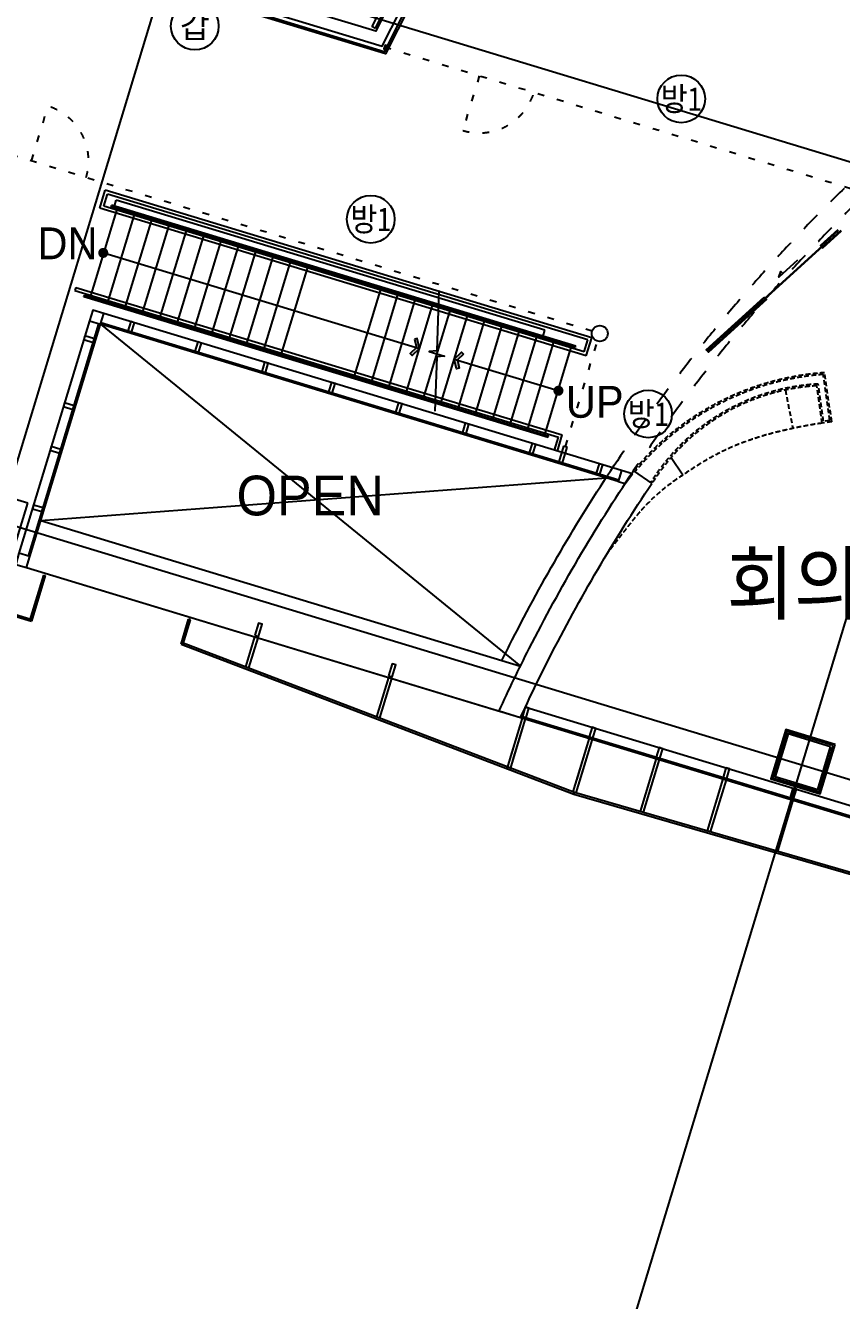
# Model space of a CAD drawing. Header units: metres. Extents: x 630750 to 860239, y 578133 to 726633.
# Drawn here: x 698085 to 710924, y 609351 to 629412 of the extents above; entities that cross this region are included whole.
import ezdxf
from ezdxf.enums import TextEntityAlignment as Align

# ---------------------------------------------------------------- set-up
doc = ezdxf.new("R2010")
doc.units = ezdxf.units.M
doc.header["$LTSCALE"] = 300
for name, pattern in [('HID1', [0.375, 0.25, -0.125]), ('HIDDEN', [2, 1, -1]), ('HIDDEN-1', [1.4, 0.35, -0.7, 0.35]), ('업무시설_xr-base$0$CONTINOUS', [0])]:
    doc.linetypes.add(name, pattern=pattern)
doc.layers.get('Defpoints').update_dxf_attribs({"color": 8})
for name, color, linetype in [('A-CEN-1', 1, 'Continuous'), ('A-CIRC', 6, 'Continuous'), ('A-CON', 2, 'Continuous'), ('A-DIM', 7, 'Continuous'), ('A-ELE-4', 4, 'Continuous'), ('A-ELE-8', 8, 'Continuous'), ('A-ELE8', 8, 'Continuous'), ('A-ELEV-FIXT', 5, 'Continuous'), ('A-ETC-1', 7, 'Continuous'), ('A-HAT-1', 9, 'Continuous'), ('A-STAIR', 4, 'Continuous'), ('A-SYM1', 7, 'Continuous'), ('A-TXT-S', 3, 'Continuous'), ('A-WAL-DW', 7, 'Continuous'), ('A-WALL-CONC', 2, 'Continuous'), ('A-WIN-GLASS', 4, 'Continuous'), ('DIM', 7, 'Continuous'), ('fire shutter', 2, 'Continuous'), ('KUK-C-DOOR', 1, 'Continuous'), ('KUK-DOOR', 4, 'Continuous'), ('KUK-F-LEVEL', 4, 'Continuous'), ('KUK-WALL-DRYWALL', 4, 'Continuous'), ('KUK-WALL-FIN 1', 30, 'Continuous'), ('KUK-WINDOW', 4, 'Continuous'), ('블럭', 7, 'Continuous'), ('외장그레이팅', 4, 'Continuous'), ('프레임', 5, 'Continuous')]:
    doc.layers.add(name, color=color, linetype=linetype)
doc.styles.add('TEXT', font='')
doc.styles.add('TEXT(돋음)', font='')
doc.styles.add('돋움', font='')
doc.styles.get('TEXT').set_extended_font_data('DotumChe')
doc.styles.get('TEXT(돋음)').set_extended_font_data('Dotum')
doc.styles.get('돋움').set_extended_font_data('Dotum')
doc.dimstyles.new('DIM250', dxfattribs={"dimscale": 250, "dimtxt": 3, "dimasz": 1, "dimexe": 2, "dimexo": 3, "dimgap": 1, "dimtad": 1, "dimdec": 0, "dimzin": 0, "dimdsep": 46, "dimlunit": 6, "dimtxsty": 'TEXT(돋음)', "dimblk": 'Z_DOT', "dimcen": 2.5, "dimdle": 2, "dimclrd": 256, "dimclre": 256, "dimclrt": 3, "dimadec": 0, "dimazin": 0, "dimtfac": 1, "dimtdec": 0, "dimtix": 1, "dimtmove": 2, "dimatfit": 3, "dimldrblk": 'Z_DOT', "dimfxl": 1, "dimtolj": 1, "dimtzin": 0, "dimarcsym": 0})

# ---------------------------------------------------------------- blocks, each defined once
blk = doc.blocks.new('Z_DOT')
at = {"layer": 'DIM', "color": 7}
for p, q in [((0, -2.5), (0, 2.5)), ((-2.5, 0), (2.5, 0))]:
    blk.add_line(p, q, dxfattribs=at)
for radius in [0.75, 0.375]:
    blk.add_circle((0, 0), radius, dxfattribs=at)
blk = doc.blocks.new('*D43')
at = {"layer": 'A-DIM', "lineweight": -2, "transparency": 16777216}
for p, q in [((676229, 616332), (675060, 612478)), ((675444, 612884), (730165, 596280)), ((731428, 599582), (730259, 595729))]:
    blk.add_line(p, q, dxfattribs=at)
at = {"layer": 'Defpoints', "color": 0, "transparency": 16777216}
for p in [(676447, 617049), (731646, 600300), (730404, 596207)]:
    blk.add_point(p, dxfattribs=at)
at = {"layer": 'A-DIM', "lineweight": -2, "transparency": 16777216, "xscale": 250, "yscale": 250, "zscale": 250}
for p, rotation in [((675205, 612957), 163.1200000135865), ((730404, 596207), 343.1200000135865)]:
    blk.add_blockref('Z_DOT', p, dxfattribs=dict(at, rotation=rotation))
at = {"layer": 'A-DIM', "color": 3, "transparency": 16777216, "insert": (703007, 605250), "char_height": 750, "attachment_point": 5, "rotation": 343.12, "style": 'TEXT(돋음)'}
blk.add_mtext('\\A1;57,684', dxfattribs=at)
blk = doc.blocks.new('*D50')
at = {"layer": 'A-DIM', "lineweight": -2, "transparency": 16777216}
for p, q in [((694396, 610819), (693804, 608868)), ((694188, 609274), (706341, 605587)), ((707027, 606987), (706435, 605035))]:
    blk.add_line(p, q, dxfattribs=at)
at = {"layer": 'Defpoints', "color": 0, "transparency": 16777216}
for p in [(694613, 611537), (707245, 607704), (706580, 605514)]:
    blk.add_point(p, dxfattribs=at)
at = {"layer": 'A-DIM', "lineweight": -2, "transparency": 16777216, "xscale": 250, "yscale": 250, "zscale": 250}
for p, rotation in [((693949, 609347), 163.1200000000003), ((706580, 605514), 343.1200000000003)]:
    blk.add_blockref('Z_DOT', p, dxfattribs=dict(at, rotation=rotation))
at = {"layer": 'A-DIM', "color": 3, "transparency": 16777216, "insert": (700467, 608098), "char_height": 750, "attachment_point": 5, "rotation": 343.12, "style": 'TEXT(돋음)'}
blk.add_mtext('\\A1;13,200', dxfattribs=at)
blk = doc.blocks.new('elev')
at = {"layer": 'A-ELEV-FIXT'}
for p, q in [((1329627, 417865), (1330136, 419540)), ((1329659, 417882), (1330152, 419509)), ((1330136, 419540), (1331783, 419040)), ((1330152, 419509), (1331626, 419062)), ((1330733, 419433), (1330735, 419439)), ((1330766, 419418), (1330734, 419430)), ((1330820, 419413), (1330735, 419439)), ((1330752, 419370), (1330761, 419400)), ((1330752, 419369), (1330752, 419370)), ((1330766, 419365), (1330752, 419369)), ((1330761, 419400), (1330765, 419402)), ((1330765, 419402), (1330768, 419414)), ((1330766, 419418), (1330768, 419414)), ((1330766, 419365), (1330767, 419365)), ((1330767, 419365), (1330776, 419395)), ((1330774, 419399), (1330778, 419411)), ((1330776, 419395), (1330774, 419399)), ((1330782, 419413), (1330778, 419411)), ((1330815, 419406), (1330782, 419413)), ((1330818, 419408), (1330820, 419413)), ((1331243, 417156), (1331873, 419232)), ((1331931, 419215), (1331787, 418741)), ((1331931, 419215), (1331873, 419232)), ((1331275, 417366), (1331783, 419040)), ((1331626, 419062), (1331524, 418727)), ((1331478, 418219), (1331635, 418736)), ((1331508, 418210), (1331665, 418727)), ((1331617, 418699), (1331524, 418727)), ((1331722, 418710), (1331565, 418193)), ((1331760, 418698), (1331603, 418181)), ((1331617, 418699), (1331635, 418758)), ((1331665, 418727), (1331635, 418736)), ((1331722, 418710), (1331760, 418698)), ((1331321, 417702), (1331478, 418218)), ((1331351, 417693), (1331508, 418209)), ((1331408, 417676), (1331565, 418192)), ((1331446, 417664), (1331603, 418180)), ((1331565, 418193), (1331603, 418181)), ((1331565, 418192), (1331603, 418180)), ((1329659, 417882), (1331132, 417435)), ((1329627, 417865), (1331275, 417366)), ((1331234, 417770), (1331132, 417435)), ((1331327, 417742), (1331234, 417770)), ((1331327, 417742), (1331309, 417683)), ((1331351, 417693), (1331321, 417702)), ((1331408, 417676), (1331446, 417664)), ((1329968, 417482), (1329974, 417503)), ((1329971, 417481), (1329977, 417502)), ((1329976, 417473), (1329972, 417475)), ((1329977, 417477), (1329973, 417478)), ((1329976, 417473), (1329977, 417477)), ((1329981, 417524), (1329987, 417545)), ((1330025, 417491), (1329981, 417504)), ((1330026, 417494), (1329982, 417507)), ((1329984, 417524), (1329990, 417544)), ((1330028, 417503), (1329985, 417517)), ((1330029, 417507), (1329986, 417520)), ((1329997, 417545), (1329994, 417546)), ((1329998, 417548), (1329995, 417549)), ((1329997, 417545), (1329998, 417548)), ((1330183, 417622), (1330182, 417617)), ((1330267, 417591), (1330182, 417617)), ((1330220, 417617), (1330186, 417624)), ((1330220, 417617), (1330224, 417619)), ((1330227, 417631), (1330224, 417619)), ((1330227, 417631), (1330224, 417619)), ((1330234, 417665), (1330225, 417635)), ((1330234, 417665), (1330225, 417635)), ((1330225, 417635), (1330227, 417631)), ((1330225, 417635), (1330227, 417631)), ((1330237, 417628), (1330233, 417616)), ((1330237, 417628), (1330233, 417616)), ((1330235, 417612), (1330233, 417616)), ((1330236, 417665), (1330234, 417665)), ((1330236, 417665), (1330234, 417665)), ((1330267, 417599), (1330235, 417612)), ((1330236, 417665), (1330249, 417661)), ((1330249, 417661), (1330236, 417665)), ((1330241, 417630), (1330237, 417628)), ((1330241, 417630), (1330237, 417628)), ((1330250, 417660), (1330241, 417630)), ((1330250, 417660), (1330241, 417630)), ((1330249, 417661), (1330250, 417660)), ((1330249, 417661), (1330250, 417660)), ((1330268, 417596), (1330267, 417591)), ((1331300, 417138), (1331445, 417613)), ((1330858, 417258), (1330864, 417279)), ((1330859, 417284), (1330860, 417287)), ((1330859, 417284), (1330862, 417283)), ((1330860, 417287), (1330863, 417286)), ((1330861, 417257), (1330867, 417278)), ((1330806, 417254), (1330849, 417241)), ((1330807, 417257), (1330850, 417244)), ((1330810, 417266), (1330853, 417253)), ((1330811, 417269), (1330854, 417256)), ((1330838, 417217), (1330839, 417220)), ((1330838, 417217), (1330842, 417216)), ((1330839, 417220), (1330843, 417219)), ((1330845, 417216), (1330851, 417237)), ((1330848, 417215), (1330855, 417236)), ((1331300, 417138), (1331243, 417156))]:
    blk.add_line(p, q, dxfattribs=at)
at = {"layer": 'A-ELEV-FIXT', "color": 8}
for p, q in [((1331132, 417435), (1330152, 419509)), ((1331626, 419062), (1329659, 417882))]:
    blk.add_line(p, q, dxfattribs=at)
at = {"layer": 'A-ELEV-FIXT'}
blk.add_lwpolyline([(1330060, 417578), (1330010, 417415), (1330776, 417183), (1330825, 417345)], close=True, dxfattribs=at)
for centre, radius, start, end in [((1329974, 417481), 6.2, 163.12, 253.12), ((1329974, 417481), 3, 163.12, 253.12), ((1329980, 417501), 6.2, 73.12, 163.12), ((1329980, 417501), 3, 73.12, 163.12), ((1329987, 417523), 6.2, 163.12, 253.12), ((1329987, 417523), 3, 163.12, 253.12), ((1329993, 417543), 6.2, 73.12, 163.12), ((1329993, 417543), 3, 73.12, 163.12), ((1330027, 417499), 8.2, 253.12, 73.12), ((1330027, 417499), 5, 253.12, 73.12), ((1330186, 417622), 2.5, 76.5293, 163.12), ((1330266, 417597), 2.5, 343.12, 69.7107), ((1330861, 417280), 3, 343.12, 73.12), ((1330861, 417280), 6.2, 343.12, 73.12), ((1330808, 417262), 8.2, 73.12, 253.12), ((1330808, 417262), 5, 73.12, 253.12), ((1330844, 417222), 6.2, 253.12, 343.12), ((1330844, 417222), 3, 253.12, 343.12), ((1330849, 417238), 3, 343.12, 73.12), ((1330849, 417238), 6.2, 343.12, 73.12), ((1330855, 417259), 6.2, 253.12, 343.12), ((1330855, 417259), 3, 253.12, 343.12)]:
    blk.add_arc(centre, radius, start, end, dxfattribs=at)
at = {"layer": 'A-ELEV-FIXT', "extrusion": (0, 0, -1)}
for centre, major_axis, start_param, end_param in [((1330735, 419433), (-1.18, 2.2), 3.986495, 5.497787), ((1330816, 419408), (-2.2, -1.18), 3.926991, 5.438283)]:
    blk.add_ellipse(centre, major_axis=major_axis, ratio=1, start_param=start_param, end_param=end_param, dxfattribs=at)

msp = doc.modelspace()

# ---------------------------------------------------------------- hatches: boundary and pattern name
at = {"layer": 'A-SYM1'}
h = msp.add_hatch(color=7, dxfattribs=at)
edge = h.paths.add_edge_path()
edge.add_arc((699308.3, 625834.5), 80, -106.88006, 73.11994, ccw=False)
edge.add_arc((699308.3, 625834.5), 80, -286.88006, -106.88006, ccw=False)
for points in [[(704248.6, 624484.8), (704205.3, 624474.7), (704235.6, 624344.8), (704138.2, 624253.7), (704168.6, 624221.3), (704284.7, 624329.9)], [(704946.9, 624272.9), (704977.3, 624240.4), (704879.9, 624149.3), (704910.2, 624019.4), (704866.9, 624009.4), (704830.8, 624164.2)]]:
    msp.add_hatch(color=7, dxfattribs=at).paths.add_polyline_path(points)
h = msp.add_hatch(color=7, dxfattribs=at)
edge = h.paths.add_edge_path()
edge.add_arc((706470.5, 623665.9), 80, -106.88006, 73.11994, ccw=False)
edge.add_arc((706470.5, 623665.9), 80, -286.88006, -106.88006, ccw=False)

# ---------------------------------------------------------------- linework, layer by layer
at = {"layer": 'A-CEN-1', "linetype": 'Continuous'}
for p, q in [((694613.3, 611537, 0), (703069.8, 639405.6, 0)), ((707244.6, 607704.1, 0), (715701.1, 635572.7, 0)), ((686992.6, 634572.3, 0), (741769.6, 617950.7, 0)), ((678675.5, 627377.3, 0), (739069.1, 609051.3, 0))]:
    msp.add_line(p, q, dxfattribs=at)
at = {"layer": 'A-CIRC'}
for p, q in [((699253.4, 626535.9, 0), (699340.5, 626823, 0)), ((699315.8, 626569.2, 0), (699373.9, 626760.6, 0)), ((706995.9, 624500, 0), (699340.5, 626823, 0)), ((706933.5, 624466.7, 0), (699373.9, 626760.6, 0)), ((706908.7, 624212.9, 0), (699253.4, 626535.9, 0)), ((706875.4, 624275.3, 0), (699315.8, 626569.2, 0)), ((698875.9, 625291.9, 0), (698861.4, 625244.1, 0)), ((698861.4, 625244.1, 0), (706468.9, 622935.6, 0)), ((698875.9, 625291.9, 0), (706531.3, 622969, 0)), ((699106.3, 625138.4, 0), (699100.5, 625119.3, 0)), ((706875.4, 624275.3, 0), (706933.5, 624466.7, 0)), ((706908.7, 624212.9, 0), (706995.9, 624500, 0)), ((706406.8, 622730.8, 0), (706468.9, 622935.6, 0)), ((706454.6, 622716.3, 0), (706531.3, 622969, 0))]:
    msp.add_line(p, q, dxfattribs=at)
at = {"layer": 'A-CON', "elevation": 0}
for points in [[(698122, 621894.5), (697452.1, 622097.7), (697248.9, 621427.9), (697918.7, 621224.6)], [(710753.2, 618061.6), (710083.4, 618264.9), (709880.1, 617595), (710550, 617391.8)]]:
    msp.add_lwpolyline(points, close=True, dxfattribs=at)
at = {"layer": 'A-ELE-8', "linetype": 'HIDDEN'}
for points in [[(707322.8, 622452.9, -0.0532331), (710964.1, 626849, -0.0527446)], [(707548.8, 622254.2, -0.0532331), (711190.2, 626650.3, -0.0527446)]]:
    msp.add_lwpolyline(points, format="xyb", dxfattribs=at)
at = {"layer": 'A-ELE8'}
msp.add_line((698101.3, 620882.9, 0), (705875, 618524.4, 0), dxfattribs=at)
at = {"layer": 'A-ELE8', "elevation": 0}
msp.add_lwpolyline([(705582, 619421.7, -0.0033313), (705743.4, 619744.6, -0.0293946), (707348.8, 622492.1)], format="xyb", dxfattribs=at)
at = {"layer": 'A-ELE8'}
msp.add_lwpolyline([(705582, 619421.8, -0.0033313), (705743.4, 619744.6, -0.0293946), (707348.8, 622492.1)], format="xyb", dxfattribs=at)
at = {"layer": 'A-ETC-1', "elevation": 0}
for points in [[(699318.3, 625836.9), (704284.7, 624329.9)], [(704830.1, 624164.4), (706466.4, 623667.9)]]:
    msp.add_lwpolyline(points, dxfattribs=at)
at = {"layer": 'A-HAT-1', "color": 8, "elevation": 0}
for points in [[(699262.8, 624710.5), (705873, 619333.5)], [(698326.1, 621623.5), (707219.5, 622296.1)]]:
    msp.add_lwpolyline(points, dxfattribs=at)
at = {"layer": 'A-STAIR'}
for p, q in [((699106.3, 625138.4, 0), (699530.2, 626535.5, 0)), ((699434.5, 626564.5, 0), (699440.4, 626583.7, 0)), ((706735.8, 624349, 0), (699434.5, 626564.5, 0)), ((706741.6, 624368.2, 0), (699440.4, 626583.7, 0)), ((699484.4, 626570.3, 0), (699513.4, 626666, 0)), ((706258.7, 624619.2, 0), (699513.4, 626666, 0)), ((699379, 625055.6, 0), (699803, 626452.7, 0)), ((699651.7, 624972.9, 0), (700075.7, 626370, 0)), ((699924.5, 624890.1, 0), (700348.4, 626287.2, 0)), ((700197.2, 624807.4, 0), (700621.1, 626204.5, 0)), ((700469.9, 624724.6, 0), (700893.8, 626121.7, 0)), ((700742.6, 624641.9, 0), (701166.6, 626039, 0)), ((701015.3, 624559.1, 0), (701439.3, 625956.2, 0)), ((701288.1, 624476.4, 0), (701712, 625873.5, 0)), ((701560.8, 624393.6, 0), (701984.7, 625790.7, 0)), ((701833.5, 624310.8, 0), (702257.4, 625707.9, 0)), ((702106.2, 624228.1, 0), (702530.2, 625625.2, 0)), ((699004.8, 625148.3, 0), (699010.6, 625167.4, 0)), ((699004.8, 625148.3, 0), (706306.1, 622932.8, 0)), ((699010.6, 625167.4, 0), (706311.9, 622951.9, 0)), ((703254.5, 623879.7, 0), (703678.5, 625276.7, 0)), ((703527.3, 623796.9, 0), (703951.2, 625194, 0)), ((703800, 623714.1, 0), (704223.9, 625111.2, 0)), ((704072.7, 623631.4, 0), (704496.6, 625028.5, 0)), ((704345.4, 623548.6, 0), (704769.4, 624945.7, 0)), ((704618.1, 623465.9, 0), (705042.1, 624863, 0)), ((704890.9, 623383.1, 0), (705314.8, 624780.2, 0)), ((705163.6, 623300.4, 0), (705587.5, 624697.5, 0)), ((705436.3, 623217.6, 0), (705860.2, 624614.7, 0)), ((705709, 623134.9, 0), (706133, 624532, 0)), ((706229.7, 624523.5, 0), (706258.7, 624619.2, 0)), ((705981.7, 623052.1, 0), (706405.7, 624449.2, 0)), ((706254.5, 622969.3, 0), (706678.4, 624366.4, 0)), ((706735.8, 624349, 0), (706741.6, 624368.2, 0)), ((706306.1, 622932.8, 0), (706311.9, 622951.9, 0))]:
    msp.add_line(p, q, dxfattribs=at)
at = {"layer": 'A-SYM1', "color": 7, "elevation": 0}
msp.add_lwpolyline([(704590, 625241.3), (704558.9, 624294.1), (704437.6, 624283.5), (704677.2, 624210.8), (704555.8, 624200.2), (704527.7, 623342.9)], dxfattribs=at)
for points in [[(704205.3, 624474.7), (704235.6, 624344.8), (704138.2, 624253.7), (704168.6, 624221.3), (704284.7, 624329.9), (704248.6, 624484.8)], [(704977.3, 624240.4), (704879.9, 624149.3), (704910.2, 624019.4), (704866.9, 624009.4), (704830.8, 624164.2), (704946.9, 624272.9)]]:
    msp.add_lwpolyline(points, close=True, dxfattribs=at)
at = {"layer": 'A-WAL-DW', "color": 251, "linetype": 'HID1'}
for p, q in [((710741.8, 623199.3), (710636.3, 623922.3)), ((710770.1, 623178.2), (710657.7, 623948.9)), ((710621.7, 623156.5), (710536, 623743.7)), ((710642.8, 623184.9), (710557.4, 623770)), ((710040.5, 623676.7), (710157.8, 623072.8)), ((710770.1, 623178.2), (710621.7, 623156.5)), ((710741.8, 623199.3), (710642.8, 623184.9))]:
    msp.add_line(p, q, dxfattribs=at)
for centre, radius, start, end in [((710960.3, 619661.4), 4298.2, 94.03807, 140.36539), ((710960.3, 619661.4), 4273.2, 94.34914, 140.36539), ((710727.9, 620459), 3315.3, 92.94755, 147.88984), ((710727.9, 620459), 3290.3, 93.34387, 147.88984)]:
    msp.add_arc(centre, radius, start, end, dxfattribs=at)
msp.add_open_spline([(710621.7, 623156.5), (710034.5, 623066.6), (709212.5, 622839.6), (708463.5, 622375.6), (707931.7, 621991.6), (707608.3, 621591.4), (707247.9, 621119.1)], degree=3, knots=[0, 0, 0, 0, 1139.0919692, 2126.7356297, 3071.4519892, 3500.4386574, 3500.4386574, 3500.4386574, 3500.4386574], dxfattribs=at)
at = {"layer": 'A-WALL-CONC', "elevation": 0}
msp.add_lwpolyline([(700456.8, 630277.7), (698973.6, 630727.8), (701209.4, 638096), (703745.2, 637326.5), (701509.4, 629958.3), (701413.7, 629987.3), (701355.6, 629795.9), (703699.1, 629084.8), (703987.5, 629653.7), (703809.1, 629744.1), (703596.6, 629324.9), (701700.8, 629900.2), (703936.6, 637268.5), (706320.4, 636545.1), (706175.1, 636258.3), (706920.2, 635880.6), (706703.1, 635452.4), (706881.5, 635362), (707418.4, 636420.9), (701076.1, 638345.5), (698724.1, 630594.4), (698724.1, 630594.4), (700398.7, 630086.3)], dxfattribs=at)
at = {"layer": 'A-WIN-GLASS', "color": 9}
for p, q in [((699090.6, 624762.8, 0), (697981.4, 621107.4, 0)), ((707463.8, 622410.1, 0), (699315.1, 624882.8, 0)), ((705957.9, 618687, 0), (735346.7, 609769.1, 0))]:
    msp.add_line(p, q, dxfattribs=at)
at = {"layer": 'A-WIN-GLASS'}
for p, q in [((698130.6, 621062.1, 0), (699239.8, 624717.5, 0)), ((698153.6, 621055.1, 0), (699262.8, 624710.5, 0)), ((707411.5, 622237.9, 0), (699262.8, 624710.5, 0)), ((707418.5, 622260.8, 0), (699269.8, 624733.5, 0)), ((698326.1, 621623.5, 0), (705873, 619333.5, 0)), ((698101.3, 620882.9, 0), (705559.9, 618619.6, 0)), ((705875.2, 618523.9, 0), (735526.7, 609526.4, 0)), ((705885.3, 618545.9, 0), (735502.7, 609558.8, 0))]:
    msp.add_line(p, q, dxfattribs=at)
at = {"layer": 'A-WIN-GLASS', "elevation": 0}
for points in [[(699315.1, 624882.8), (699142.8, 624935), (699090.6, 624762.8), (699262.8, 624710.5)], [(699696.6, 624604), (699754, 624586.6), (699799.3, 624735.8), (699741.9, 624753.3)], [(699151, 624424.7), (699168.4, 624482.1), (699019.1, 624527.4), (699001.7, 624470)], [(700749.2, 624284.6), (700806.6, 624267.2), (700851.9, 624416.4), (700794.5, 624433.9)], [(701801.8, 623965.2), (701859.2, 623947.7), (701904.5, 624097), (701847.1, 624114.5)], [(702854.4, 623645.8), (702911.8, 623628.3), (702957.1, 623777.6), (702899.7, 623795)], [(698831.6, 623372.1), (698849, 623429.5), (698699.7, 623474.8), (698682.3, 623417.4)], [(703907, 623326.4), (703964.4, 623308.9), (704009.7, 623458.2), (703952.3, 623475.6)], [(704959.6, 623007), (705017, 622989.5), (705062.3, 623138.8), (705004.9, 623156.2)], [(698622.5, 622683.1), (698639.9, 622740.5), (698490.7, 622785.8), (698473.2, 622728.4)], [(706012.2, 622687.6), (706069.6, 622670.1), (706114.9, 622819.4), (706057.5, 622836.8)], [(707064.8, 622368.1), (707122.2, 622350.7), (707167.5, 622500), (707110.1, 622517.4)], [(707635.4, 622358), (707463.8, 622410.1), (707411.5, 622237.9), (707518.7, 622205.3)], [(698343.8, 621764.4), (698361.2, 621821.9), (698211.9, 621867.2), (698194.5, 621809.7)], [(698153.6, 621055.1), (697981.4, 621107.4), (697935, 620933.3), (698101.3, 620882.9)], [(701692.9, 619818.1), (701750.3, 619800.7), (701808.4, 619992.1), (701751, 620009.5)], [(703798.1, 619179.3), (703855.5, 619161.9), (703913.6, 619353.3), (703856.2, 619370.7)], [(705903.3, 618540.5), (705960.8, 618523.1), (706006.1, 618672.3), (705948.6, 618689.8)], [(706955.9, 618221.1), (707013.4, 618203.7), (707058.7, 618352.9), (707001.2, 618370.4)], [(708008.6, 617901.7), (708066, 617884.2), (708111.3, 618033.5), (708053.8, 618050.9)], [(709061.2, 617582.3), (709118.6, 617564.8), (709163.9, 617714.1), (709106.5, 617731.5)], [(710113.8, 617262.9), (710171.2, 617245.4), (710216.5, 617394.7), (710159.1, 617412.1)]]:
    msp.add_lwpolyline(points, close=True, dxfattribs=at)
at = {"layer": 'fire shutter', "color": 2, "linetype": 'HIDDEN-1'}
for p, q in [((703734.3, 629074.1, 0), (712484.5, 626419, 0)), ((707001, 624603, 0), (697929.4, 627355.7, 0)), ((706580.5, 622786.8, 0), (707084.3, 624447.1, 0))]:
    msp.add_line(p, q, dxfattribs=at)
at = {"layer": 'fire shutter'}
for p, q in [((706551.8, 622795.5, 0), (706476.3, 622546.7, 0)), ((706533.7, 622529.3, 0), (706609.2, 622778.1, 0)), ((706609.2, 622778.1, 0), (706551.8, 622795.5, 0)), ((706476.3, 622546.7, 0), (706533.7, 622529.3, 0))]:
    msp.add_line(p, q, dxfattribs=at)
at = {"layer": 'fire shutter', "elevation": 0}
msp.add_lwpolyline([(703782.5, 629028.2), (703810, 629082.5), (703743.1, 629102.8), (703725.6, 629045.4)], close=True, dxfattribs=at)
at = {"layer": 'fire shutter', "color": 2, "linetype": 'HIDDEN-1', "elevation": 0}
for points in [[(705224.8, 628621.9), (704963.5, 627760.6, 0.4142136), (706086, 628360.5, 1)], [(698178.2, 627280.2), (698439.6, 628141.4, -0.4142136), (699039.4, 627018.8, -1)]]:
    msp.add_lwpolyline(points, format="xyb", dxfattribs=at)
at = {"layer": 'fire shutter'}
msp.add_circle((707120.6, 624566.7, 0), 125, dxfattribs=at)
at = {"layer": 'KUK-C-DOOR', "color": 4, "ltscale": 30, "elevation": 0}
msp.add_lwpolyline([(709707, 625111.4), (709713.8, 625104.1), (710629.8, 625939.8), (710623.1, 625947.2)], close=True, dxfattribs=at)
at = {"layer": 'KUK-C-DOOR', "color": 5, "linetype": 'HIDDEN', "ltscale": 0.1, "elevation": 0}
msp.add_lwpolyline([(708813.1, 624295.9), (708819.9, 624288.5), (709735.9, 625124.3), (709729.2, 625131.7)], close=True, dxfattribs=at)
at = {"layer": 'KUK-DOOR', "color": 4, "ltscale": 30, "elevation": 0}
msp.add_lwpolyline([(709707, 625111.4), (709713.8, 625104.1), (710629.8, 625939.8), (710623.1, 625947.2)], close=True, dxfattribs=at)
at = {"layer": 'KUK-DOOR', "color": 1, "ltscale": 30, "elevation": 0}
msp.add_lwpolyline([(710234, 625721.9), (709938.8, 625452.6), (709968.6, 625541.7), (709999.4, 625507.9)], dxfattribs=at)
at = {"layer": 'KUK-DOOR', "color": 5, "linetype": 'HIDDEN', "ltscale": 0.1, "elevation": 0}
msp.add_lwpolyline([(708813.1, 624295.9), (708819.9, 624288.5), (709735.9, 625124.3), (709729.2, 625131.7)], close=True, dxfattribs=at)
at = {"layer": 'KUK-F-LEVEL', "color": 5}
msp.add_line((708244, 622616.9), (708429.3, 622341), dxfattribs=at)
at = {"layer": 'KUK-WALL-DRYWALL'}
msp.add_lwpolyline([(704045.5, 629624.3), (703728.6, 628999.3), (701334.4, 629725.8)], dxfattribs=at)
msp.add_lwpolyline([(710790.7, 618081.6), (710063.4, 618302.3), (709842.7, 617575), (710570, 617354.3)], close=True, dxfattribs=at)
at = {"layer": 'KUK-WALL-FIN 1'}
msp.add_lwpolyline([(704140, 629733.3), (703750.4, 628964.8), (701326.6, 629700.2)], dxfattribs=at)
at = {"layer": 'KUK-WALL-FIN 1', "color": 2}
for points in [[(705536.9, 618626.9, -0.0101756), (706010.8, 619608.8, -0.0302635), (707650.2, 622403.1), (707941, 622208)], [(705536.9, 618626.9), (705874.6, 618523.9, -0.009585), (706322.9, 619450.2, -0.0303335), (707941, 622208)]]:
    msp.add_lwpolyline(points, format="xyb", dxfattribs=at)
at = {"layer": 'KUK-WALL-FIN 1'}
msp.add_lwpolyline([(710821.8, 618098.3), (710046.7, 618333.5), (709811.5, 617558.4), (710586.6, 617323.2)], close=True, dxfattribs=at)
at = {"layer": 'KUK-WINDOW', "linetype": '업무시설_xr-base$0$CONTINOUS', "elevation": 0}
for points in [[(710868.1, 626197.8), (710594.8, 625948.5), (710601.6, 625941.1), (710879.2, 626194.4)], [(710912.6, 626184.3), (710621.8, 625918.9), (710628.5, 625911.5), (710923.7, 626180.9)]]:
    msp.add_lwpolyline(points, dxfattribs=at)
for points in [[(709708.3, 625139.7), (709715.1, 625132.3), (708802.8, 624300), (708796, 624307.4)], [(709735.3, 625110.2), (709742, 625102.8), (708833.4, 624273.8), (708826.6, 624281.2)]]:
    msp.add_lwpolyline(points, close=True, dxfattribs=at)
at = {"layer": '블럭', "color": 1}
for centre in [(700749.2, 629403.2, 0), (708402.2, 628257.1, 0), (703517.4, 626364.6, 0), (707881.8, 623299.8, 0)]:
    msp.add_circle(centre, 375, dxfattribs=at)
at = {"layer": '외장그레이팅'}
for p, q in [((678144.4, 626117.2, 0), (698178, 620038.2, 0)), ((678174.4, 626139.5, 0), (698186.7, 620066.9, 0)), ((698367.1, 620764.6, 0), (698149.3, 620046.9, 0)), ((698395.8, 620755.9, 0), (698178, 620038.2, 0)), ((698367.1, 620764.6, 0), (698395.8, 620755.9, 0)), ((700531.7, 619678, 0), (700650.8, 620070.4, 0)), ((700559.8, 619667.3, 0), (700679.5, 620061.7, 0)), ((700679.5, 620061.7, 0), (700650.8, 620070.4, 0)), ((700540.5, 619706.8, 0), (706723.9, 617346.7, 0)), ((700531.7, 619678, 0), (706713.2, 617318.7, 0)), ((706713.2, 617318.7, 0), (706722.8, 617347.1, 0)), ((706713.2, 617318.7, 0), (729957.4, 610577.2, 0)), ((706721.6, 617347.5, 0), (729966.1, 610605.9, 0))]:
    msp.add_line(p, q, dxfattribs=at)
at = {"layer": '프레임'}
for p, q in [((701690.7, 619793.7, 0), (701547.7, 619322.3, 0)), ((701690.7, 619793.7, 0), (701547.7, 619322.3, 0)), ((701738.6, 619779.2, 0), (701594.5, 619304.5, 0)), ((701738.6, 619779.2, 0), (701594.5, 619304.5, 0)), ((703795.9, 619154.9, 0), (703608.1, 618535.9, 0)), ((703843.8, 619140.3, 0), (703654.9, 618518, 0)), ((705901.1, 618516, 0), (705658.6, 617716.9, 0)), ((705901.1, 618516, 0), (705701.9, 617859.6, 0)), ((705949, 618501.5, 0), (705705.9, 617700.5, 0)), ((705949, 618501.5, 0), (705749.8, 617845.1, 0)), ((706953.7, 618196.6, 0), (706698.4, 617355.1, 0)), ((707001.6, 618182.1, 0), (706746, 617339.9, 0)), ((706953.7, 618196.6, 0), (706754.6, 617540.2, 0)), ((707001.6, 618182.1, 0), (706802.4, 617525.7, 0)), ((708006.4, 617877.2, 0), (707754.6, 617047.4, 0)), ((708054.2, 617862.7, 0), (707802.6, 617033.5, 0)), ((709059, 617557.8, 0), (708811.1, 616741, 0)), ((709106.8, 617543.3, 0), (708859.1, 616727.1, 0)), ((710159.4, 617223.9, 0), (709915.7, 616420.7, 0))]:
    msp.add_line(p, q, dxfattribs=at)

# ---------------------------------------------------------------- block references
at = {"layer": 'A-ELE-4', "xscale": -1, "rotation": 136.2357178763588}
msp.add_blockref('elev', (31649.2, 1853408.1, 0), dxfattribs=at)

# ---------------------------------------------------------------- texts
at = {"layer": 'A-TXT-S', "color": 3, "style": '돋움'}
for s, p in [('DN', (698273.6, 625734.6)), ('UP', (706587.3, 623240.5))]:
    msp.add_text(s, height=500, dxfattribs=at).set_placement(p)
msp.add_text('OPEN', height=625, rotation=0.00001, dxfattribs=at).set_placement((701405.6, 621704))
at = {"layer": 'A-TXT-S', "color": 3, "style": '돋움', "width": 0.9}
msp.add_text('회의실3', height=937.5, rotation=0.00001, dxfattribs=at).set_placement((709116.4, 620163.2, 0))
at = {"layer": '블럭', "style": 'TEXT'}
msp.add_text('갑', height=375, dxfattribs=at).set_placement((700749.2, 629403.2, 0), align=Align.MIDDLE_CENTER)
at = {"layer": '블럭', "style": 'TEXT', "width": 0.9}
for p in [(708402.2, 628257.1, 0), (703517.4, 626364.6, 0), (707881.8, 623299.8, 0)]:
    msp.add_text('방1', height=375, dxfattribs=at).set_placement(p, align=Align.MIDDLE_CENTER)

# ---------------------------------------------------------------- dimensions: what is measured, and where the dimension line sits
at = {"layer": 'A-DIM'}
dim = msp.add_aligned_dim(p1=(676446.8, 617049.5, 0), p2=(731645.9, 600299.8, 0), distance=-4277, dimstyle='DIM250', override={"dimfxl": 2}, dxfattribs=at)
dim.commit()
dim.dimension.update_dxf_attribs({"geometry": '*D43', "text_midpoint": (703007.1, 605249.6, 0)})
dim = msp.add_aligned_dim(p1=(694613.3, 611537.1, 0), p2=(707244.6, 607704.2, 0), distance=-2288.9, dimstyle='DIM250', dxfattribs=at)
dim.commit()
dim.dimension.update_dxf_attribs({"geometry": '*D50', "text_midpoint": (700467, 608098.1, 0)})

doc.saveas('drawing.dxf')
